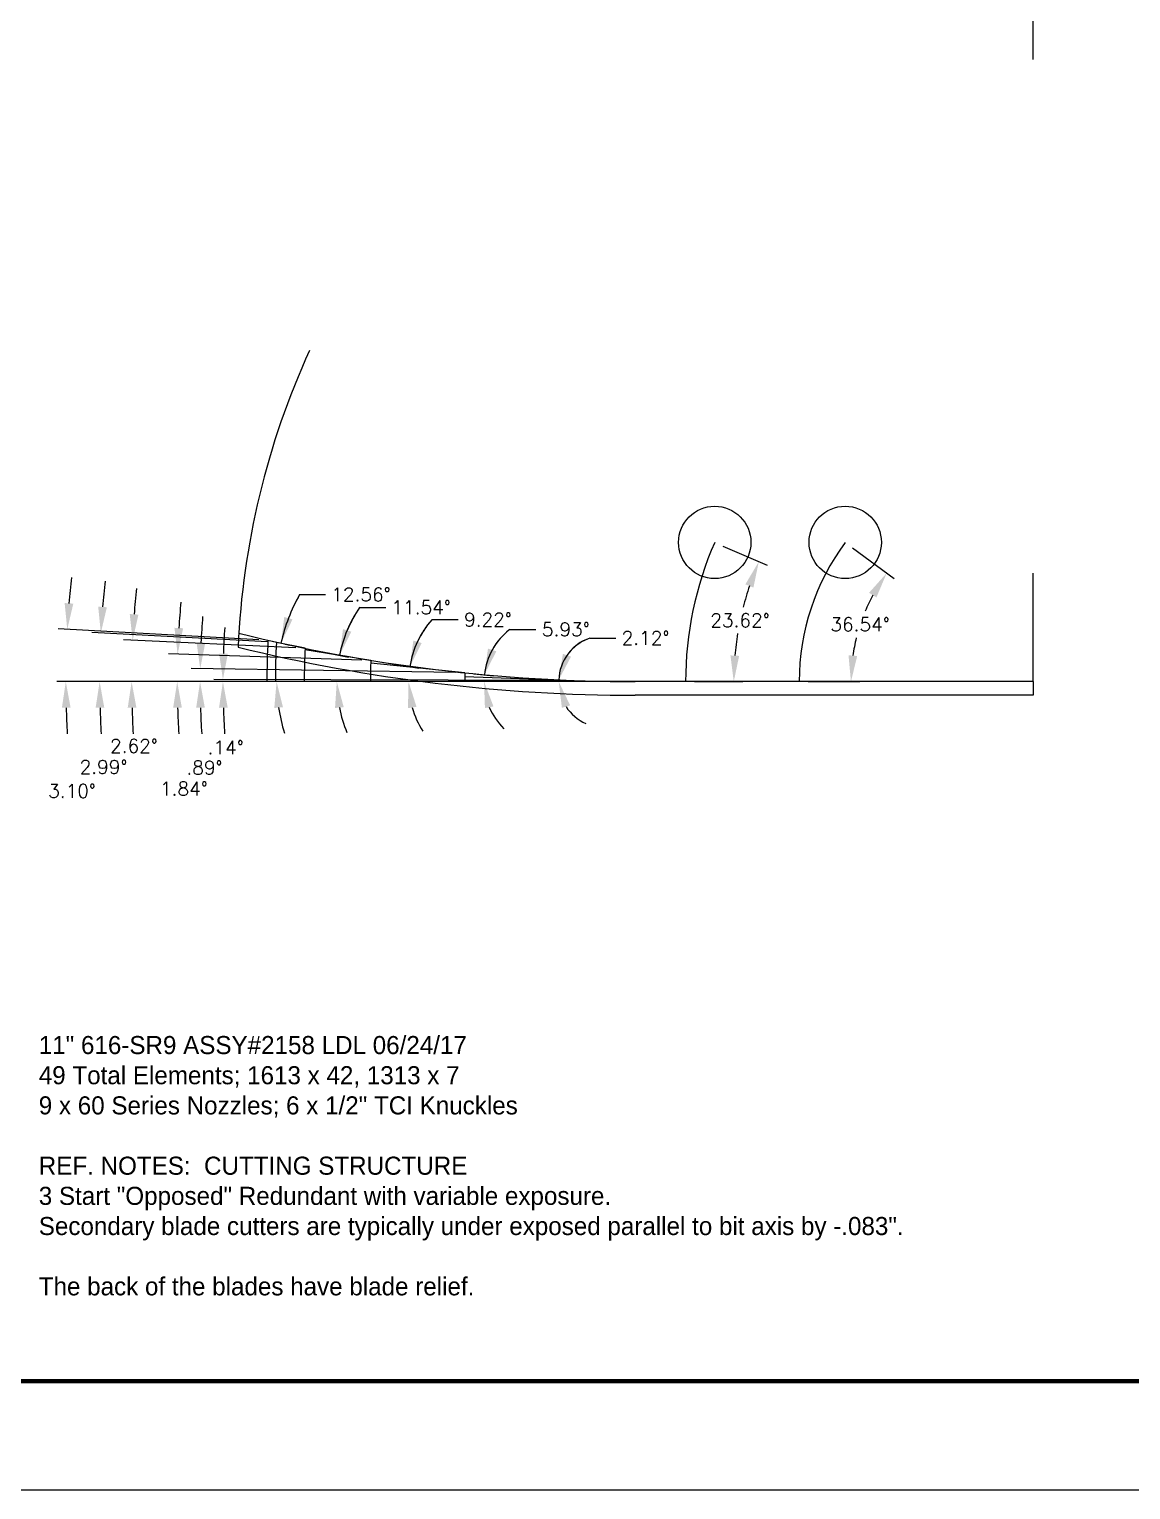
# Model space of a CAD drawing. Extents: x 115.8 to 158.2, y 81.6 to 111.6.
# Drawn here: x 133.79 to 141.41, y 81.57 to 91.66 of the extents above; entities that cross this region are included whole.
import ezdxf
from ezdxf.enums import TextEntityAlignment as Align

# ---------------------------------------------------------------- set-up
doc = ezdxf.new("R2010")
doc.units = 0
doc.header["$MEASUREMENT"] = 0
doc.header["$PDMODE"] = 35
doc.linetypes.add('CENTER2', pattern=[1.125, 0.75, -0.125, 0.125, -0.125])
doc.layers.get('0').update_dxf_attribs({"linetype": 'CONTINUOUS'})
doc.layers.get('Defpoints').update_dxf_attribs({"color": 10, "linetype": 'CONTINUOUS'})
doc.layers.add('Backups', color=7, linetype='CONTINUOUS', true_color=0xa88f73)
for name, color, linetype in [('CLine', 5, 'CENTER2'), ('Dims', 4, 'CONTINUOUS'), ('TEXT', 3, 'CONTINUOUS'), ('Title Block', 7, 'CONTINUOUS')]:
    doc.layers.add(name, color=color, linetype=linetype)
doc.styles.add('RomanD', font='romand.shx', dxfattribs={"width": 0.9})
doc.styles.add('RomanS', font='romans')
doc.dimstyles.get("Standard").update_dxf_attribs({"dimtxt": 0.094, "dimasz": 0.18, "dimexe": 0.0625, "dimexo": 0.0625, "dimgap": 0.045, "dimtad": 0, "dimtih": 1, "dimtoh": 1, "dimdec": 4, "dimzin": 4, "dimdsep": 46, "dimtxsty": 'RomanS', "dimcen": 0.09, "dimazin": 1, "dimtfac": 1, "dimtdec": 4, "dimtofl": 0, "dimtmove": 0, "dimatfit": 1, "dimfxl": 1, "dimtolj": 1, "dimtzin": 0, "dimarcsym": 0})

# ---------------------------------------------------------------- blocks, each defined once
blk = doc.blocks.new('COT_Dblock')
at = {"layer": 'Title Block', "color": 8}
blk.add_lwpolyline([(0, 0), (34, 0), (34, 22), (0, 22)], close=True, dxfattribs=at)
at = {"layer": 'Title Block', "const_width": 0.03}
blk.add_lwpolyline([(33.13, 21.25), (0.87, 21.25), (0.87, 0.75), (33.13, 0.75)], close=True, dxfattribs=at)
at = {"layer": 'Title Block', "color": 1, "style": 'RomanS', "flags": 8}
for tag, p in [('FNAME', (0.62, 3.75)), ('REVDATE', (0.62, 2.25)), ('USER', (0.62, 0.75))]:
    blk.add_attdef(tag, text='', height=0.047, rotation=90, dxfattribs=at).set_placement(p, align=Align.BOTTOM_LEFT)
at = {"layer": 'Title Block', "color": 3, "style": 'RomanS', "flags": 8}
blk.add_attdef('DRAWN', text='', height=0.11, dxfattribs=at).set_placement((28.7, 1.984), align=Align.MIDDLE_CENTER)
for tag, p in [('DDATE', (28.356, 1.672)), ('CHECK', (28.356, 1.406)), ('MATRL', (28.356, 1.149)), ('PDATE', (28.356, 0.883)), ('SCALE', (29.896, 0.855)), ('SHEET', (32.005, 0.855))]:
    blk.add_attdef(tag, text='', height=0.094, dxfattribs=at).set_placement(p, align=Align.MIDDLE_LEFT)
at = {"layer": 'Title Block', "color": 3, "style": 'RomanD', "width": 0.9, "flags": 8}
for tag, height, p in [('TITL1', 0.125, (31.337, 1.684)), ('TITL2', 0.094, (31.337, 1.514)), ('TITL3', 0.094, (31.337, 1.374))]:
    blk.add_attdef(tag, text='', height=height, dxfattribs=at).set_placement(p, align=Align.MIDDLE_CENTER)
at = {"layer": 'Title Block', "color": 3, "style": 'RomanS', "flags": 8}
for tag, p in [('FSCM#', (30.337, 1.121)), ('DWG#', (31.81, 1.121)), ('REV#', (32.97, 1.121))]:
    blk.add_attdef(tag, text='', height=0.094, dxfattribs=at).set_placement(p, align=Align.TOP_CENTER)
blk = doc.blocks.new('*D99')
at = {"layer": 'Defpoints', "color": 0, "transparency": 16777216}
for p in [(135.221, 87.154), (136.805, 87.19), (137.454, 87.158), (137.56, 87.162), (137.983, 87.154)]:
    blk.add_point(p, dxfattribs=at)
at = {"layer": 'Dims', "color": 0, "lineweight": -2, "transparency": 16777216}
blk.add_line((137.668, 87.455), (137.848, 87.455), dxfattribs=at)
for start, end in [(108.9358, 177.8763), (112.1215, 144.9989), (212.8774, 245.7548)]:
    blk.add_arc((137.772, 87.154), 0.318, start, end, dxfattribs=at)
at = {"layer": 'Dims', "color": 0, "transparency": 16777216}
for points in [[(137.539, 87.327), (137.483, 87.346), (137.454, 87.166)], [(137.476, 86.973), (137.533, 86.99), (137.454, 87.154)]]:
    blk.add_solid(points, dxfattribs=at)
at = {"layer": 'Dims', "color": 0, "transparency": 16777216, "insert": (138.054, 87.455), "char_height": 0.094, "attachment_point": 5, "style": 'RomanS'}
blk.add_mtext('\\A1;2.12°', dxfattribs=at)
blk = doc.blocks.new('*D100')
at = {"layer": 'Defpoints', "color": 0, "transparency": 16777216}
for p in [(136.154, 87.282), (136.805, 87.215), (135.221, 87.154), (136.938, 87.17), (137.983, 87.154)]:
    blk.add_point(p, dxfattribs=at)
at = {"layer": 'Dims', "color": 0, "lineweight": -2, "transparency": 16777216}
for p, q in [((137.116, 87.515), (137.296, 87.515)), ((136.867, 87.208), (137.003, 87.194))]:
    blk.add_line(p, q, dxfattribs=at)
for start, end in [(127.3945, 174.0721), (128.3724, 151.2223), (202.8499, 225.6997)]:
    blk.add_arc((137.392, 87.154), 0.454, start, end, dxfattribs=at)
at = {"layer": 'Dims', "color": 0, "transparency": 16777216}
for points in [[(137.023, 87.364), (136.965, 87.382), (136.94, 87.201)], [(136.944, 86.971), (137.003, 86.983), (136.938, 87.154)]]:
    blk.add_solid(points, dxfattribs=at)
at = {"layer": 'Dims', "color": 0, "transparency": 16777216, "insert": (137.503, 87.515), "char_height": 0.094, "attachment_point": 5, "style": 'RomanS'}
blk.add_mtext('\\A1;5.93°', dxfattribs=at)
blk = doc.blocks.new('*D101')
at = {"layer": 'Defpoints', "color": 0, "transparency": 16777216}
for p in [(135.7, 87.375), (136.155, 87.301), (135.221, 87.154), (136.417, 87.189), (137.983, 87.154)]:
    blk.add_point(p, dxfattribs=at)
at = {"layer": 'Dims', "color": 0, "lineweight": -2, "transparency": 16777216}
for p, q in [((136.579, 87.583), (136.759, 87.583)), ((136.217, 87.291), (136.486, 87.247))]:
    blk.add_line(p, q, dxfattribs=at)
for start, end in [(138.4522, 170.7779), (138.7753, 154.7766), (196.0013, 212.0026)]:
    blk.add_arc((137.063, 87.154), 0.647, start, end, dxfattribs=at)
at = {"layer": 'Dims', "color": 0, "transparency": 16777216}
for points in [[(136.507, 87.421), (136.449, 87.438), (136.425, 87.257)], [(136.412, 86.971), (136.471, 86.98), (136.416, 87.154)]]:
    blk.add_solid(points, dxfattribs=at)
at = {"layer": 'Dims', "color": 0, "transparency": 16777216, "insert": (136.965, 87.583), "char_height": 0.094, "attachment_point": 5, "style": 'RomanS'}
blk.add_mtext('\\A1;9.22°', dxfattribs=at)
blk = doc.blocks.new('*D102')
at = {"layer": 'Defpoints', "color": 0, "transparency": 16777216}
for p in [(135.503, 87.425), (135.7, 87.385), (135.922, 87.215), (135.221, 87.154), (137.983, 87.154)]:
    blk.add_point(p, dxfattribs=at)
at = {"layer": 'Dims', "color": 0, "lineweight": -2, "transparency": 16777216}
for p, q in [((136.079, 87.667), (136.259, 87.667)), ((135.762, 87.372), (136, 87.323))]:
    blk.add_line(p, q, dxfattribs=at)
for start, end in [(145.6312, 168.4564), (145.7447, 157.1006), (191.3559, 202.7118)]:
    blk.add_arc((136.83, 87.154), 0.91, start, end, dxfattribs=at)
at = {"layer": 'Dims', "color": 0, "transparency": 16777216}
for points in [[(136.021, 87.499), (135.963, 87.517), (135.939, 87.336)], [(135.908, 86.972), (135.968, 86.978), (135.92, 87.154)]]:
    blk.add_solid(points, dxfattribs=at)
at = {"layer": 'Dims', "color": 0, "transparency": 16777216, "insert": (136.503, 87.667), "char_height": 0.094, "attachment_point": 5, "style": 'RomanS'}
blk.add_mtext('\\A1;11.54°', dxfattribs=at)
blk = doc.blocks.new('*D103')
at = {"layer": 'Defpoints', "color": 0, "transparency": 16777216}
for p in [(135.444, 87.44), (135.503, 87.427), (135.508, 87.243), (135.221, 87.154), (137.983, 87.154)]:
    blk.add_point(p, dxfattribs=at)
at = {"layer": 'Dims', "color": 0, "lineweight": -2, "transparency": 16777216}
for p, q in [((135.663, 87.756), (135.843, 87.756)), ((135.564, 87.413), (135.595, 87.406))]:
    blk.add_line(p, q, dxfattribs=at)
for start, end in [(150.5205, 167.4413), (150.5667, 159.004), (188.4373, 196.8746)]:
    blk.add_arc((136.728, 87.154), 1.223, start, end, dxfattribs=at)
at = {"layer": 'Dims', "color": 0, "transparency": 16777216}
for points in [[(135.614, 87.584), (135.557, 87.601), (135.534, 87.42)], [(135.488, 86.972), (135.548, 86.977), (135.504, 87.154)]]:
    blk.add_solid(points, dxfattribs=at)
at = {"layer": 'Dims', "color": 0, "transparency": 16777216, "insert": (136.087, 87.756), "char_height": 0.094, "attachment_point": 5, "style": 'RomanS'}
blk.add_mtext('\\A1;12.56°', dxfattribs=at)
blk = doc.blocks.new('*D104')
at = {"layer": 'Defpoints', "color": 0, "transparency": 16777216}
for p in [(134.052, 87.395), (135.444, 87.44), (135.437, 87.154), (140.733, 87.154)]:
    blk.add_point(p, dxfattribs=at)
at = {"layer": 'Dims', "color": 0, "lineweight": -2, "transparency": 16777216}
for p, q in [((135.382, 87.443), (133.995, 87.518)), ((135.374, 87.154), (133.985, 87.154))]:
    blk.add_line(p, q, dxfattribs=at)
for start, end in [(173.8185, 175.3612), (181.5427, 183.0853)]:
    blk.add_arc((140.733, 87.154), 6.686, start, end, dxfattribs=at)
at = {"layer": 'Dims', "color": 0, "transparency": 16777216}
for points in [[(134.099, 87.693), (134.039, 87.697), (134.057, 87.515)], [(134.02, 86.973), (134.08, 86.974), (134.047, 87.154)]]:
    blk.add_solid(points, dxfattribs=at)
at = {"layer": 'Dims', "color": 0, "transparency": 16777216, "insert": (134.09, 86.399), "char_height": 0.094, "attachment_point": 5, "style": 'RomanS'}
blk.add_mtext('\\A1;3.10°', dxfattribs=at)
blk = doc.blocks.new('*D105')
at = {"layer": 'Defpoints', "color": 0, "transparency": 16777216}
for p in [(135.503, 87.427), (134.285, 87.378), (135.496, 87.154), (140.733, 87.154)]:
    blk.add_point(p, dxfattribs=at)
at = {"layer": 'Dims', "color": 0, "lineweight": -2, "transparency": 16777216}
for p, q in [((135.44, 87.43), (134.227, 87.493)), ((135.433, 87.154), (134.218, 87.154))]:
    blk.add_line(p, q, dxfattribs=at)
for start, end in [(173.8161, 175.4146), (181.5985, 183.1969)]:
    blk.add_arc((140.733, 87.154), 6.452, start, end, dxfattribs=at)
at = {"layer": 'Dims', "color": 0, "transparency": 16777216}
for points in [[(134.331, 87.668), (134.271, 87.672), (134.289, 87.49)], [(134.253, 86.973), (134.313, 86.974), (134.281, 87.154)]]:
    blk.add_solid(points, dxfattribs=at)
at = {"layer": 'Dims', "color": 0, "transparency": 16777216, "insert": (134.308, 86.564), "char_height": 0.094, "attachment_point": 5, "style": 'RomanS'}
blk.add_mtext('\\A1;2.99°', dxfattribs=at)
blk = doc.blocks.new('*D106')
at = {"layer": 'Defpoints', "color": 0, "transparency": 16777216}
for p in [(134.505, 87.344), (135.7, 87.385), (135.695, 87.154), (140.733, 87.154)]:
    blk.add_point(p, dxfattribs=at)
at = {"layer": 'Dims', "color": 0, "lineweight": -2, "transparency": 16777216}
for p, q in [((135.638, 87.387), (134.446, 87.442)), ((135.633, 87.154), (134.44, 87.154))]:
    blk.add_line(p, q, dxfattribs=at)
for start, end in [(174.0647, 175.7199), (181.6552, 183.3105)]:
    blk.add_arc((140.733, 87.154), 6.231, start, end, dxfattribs=at)
at = {"layer": 'Dims', "color": 0, "transparency": 16777216}
for points in [[(134.549, 87.617), (134.489, 87.621), (134.509, 87.439)], [(134.475, 86.973), (134.535, 86.974), (134.502, 87.154)]]:
    blk.add_solid(points, dxfattribs=at)
at = {"layer": 'Dims', "color": 0, "transparency": 16777216, "insert": (134.518, 86.71), "char_height": 0.094, "attachment_point": 5, "style": 'RomanS'}
blk.add_mtext('\\A1;2.62°', dxfattribs=at)
blk = doc.blocks.new('*D107')
at = {"layer": 'Defpoints', "color": 0, "transparency": 16777216}
for p in [(136.155, 87.301), (134.818, 87.281), (136.153, 87.154), (140.733, 87.154)]:
    blk.add_point(p, dxfattribs=at)
at = {"layer": 'Dims', "color": 0, "lineweight": -2, "transparency": 16777216}
for p, q in [((136.092, 87.303), (134.757, 87.346)), ((136.09, 87.154), (134.754, 87.154))]:
    blk.add_line(p, q, dxfattribs=at)
for start, end in [(174.669, 176.4122), (181.7432, 183.4865)]:
    blk.add_arc((140.733, 87.154), 5.916, start, end, dxfattribs=at)
at = {"layer": 'Dims', "color": 0, "transparency": 16777216}
for points in [[(134.858, 87.523), (134.798, 87.526), (134.82, 87.344)], [(134.789, 86.973), (134.849, 86.974), (134.817, 87.154)]]:
    blk.add_solid(points, dxfattribs=at)
at = {"layer": 'Dims', "color": 0, "transparency": 16777216, "insert": (134.863, 86.414), "char_height": 0.094, "attachment_point": 5, "style": 'RomanS'}
blk.add_mtext('\\A1;1.84°', dxfattribs=at)
blk = doc.blocks.new('*D108')
at = {"layer": 'Defpoints', "color": 0, "transparency": 16777216}
for p in [(134.975, 87.213), (136.805, 87.215), (136.804, 87.154), (140.733, 87.154)]:
    blk.add_point(p, dxfattribs=at)
at = {"layer": 'Dims', "color": 0, "lineweight": -2, "transparency": 16777216}
for p, q in [((136.742, 87.216), (134.913, 87.244)), ((136.742, 87.154), (134.912, 87.154))]:
    blk.add_line(p, q, dxfattribs=at)
for start, end in [(175.528, 177.3192), (181.7912, 183.5824)]:
    blk.add_arc((140.733, 87.154), 5.758, start, end, dxfattribs=at)
at = {"layer": 'Dims', "color": 0, "transparency": 16777216}
for points in [[(135.011, 87.422), (134.951, 87.424), (134.976, 87.243)], [(134.948, 86.973), (135.008, 86.974), (134.975, 87.154)]]:
    blk.add_solid(points, dxfattribs=at)
at = {"layer": 'Dims', "color": 0, "transparency": 16777216, "insert": (135.006, 86.56), "char_height": 0.094, "attachment_point": 5, "style": 'RomanS'}
blk.add_mtext('\\A1;.89°', dxfattribs=at)
blk = doc.blocks.new('*D109')
at = {"layer": 'Defpoints', "color": 0, "transparency": 16777216}
for p in [(135.133, 87.163), (137.56, 87.162), (137.56, 87.154), (140.733, 87.154)]:
    blk.add_point(p, dxfattribs=at)
at = {"layer": 'Dims', "color": 0, "lineweight": -2, "transparency": 16777216}
for p, q in [((137.498, 87.162), (135.071, 87.168)), ((137.498, 87.154), (135.071, 87.154))]:
    blk.add_line(p, q, dxfattribs=at)
for start, end in [(176.1747, 178.0166), (181.8419, 183.6838)]:
    blk.add_arc((140.733, 87.154), 5.6, start, end, dxfattribs=at)
at = {"layer": 'Dims', "color": 0, "transparency": 16777216}
for points in [[(135.167, 87.347), (135.107, 87.348), (135.133, 87.168)], [(135.106, 86.973), (135.166, 86.974), (135.133, 87.154)]]:
    blk.add_solid(points, dxfattribs=at)
at = {"layer": 'Dims', "color": 0, "transparency": 16777216, "insert": (135.152, 86.699), "char_height": 0.094, "attachment_point": 5, "style": 'RomanS'}
blk.add_mtext('\\A1;.14°', dxfattribs=at)
blk = doc.blocks.new('*D110')
at = {"layer": 'Defpoints', "color": 0, "transparency": 16777216}
for p in [(139.434, 88.116), (139.586, 87.673), (139.117, 87.154), (140.733, 87.154)]:
    blk.add_point(p, dxfattribs=at)
at = {"layer": 'Dims', "color": 0, "lineweight": -2, "transparency": 16777216}
for p, q in [((139.485, 88.079), (139.772, 87.866)), ((139.179, 87.154), (139.536, 87.154))]:
    blk.add_line(p, q, dxfattribs=at)
for start, end in [(151.6528, 157.2572), (166.0857, 171.8026)]:
    blk.add_arc((140.733, 87.154), 1.259, start, end, dxfattribs=at)
at = {"layer": 'Dims', "color": 0, "transparency": 16777216}
for points in [[(139.599, 87.768), (139.65, 87.736), (139.721, 87.904)], [(139.517, 87.331), (139.457, 87.336), (139.474, 87.154)]]:
    blk.add_solid(points, dxfattribs=at)
at = {"layer": 'Dims', "color": 0, "transparency": 16777216, "insert": (139.537, 87.549), "char_height": 0.094, "attachment_point": 5, "style": 'RomanS'}
blk.add_mtext('\\A1;36.54°', dxfattribs=at)
blk = doc.blocks.new('*D111')
at = {"layer": 'Defpoints', "color": 0, "transparency": 16777216}
for p in [(138.532, 88.116), (138.741, 87.715), (138.331, 87.154), (140.733, 87.154)]:
    blk.add_point(p, dxfattribs=at)
at = {"layer": 'Dims', "color": 0, "lineweight": -2, "transparency": 16777216}
for p, q in [((138.589, 88.091), (138.894, 87.958)), ((138.393, 87.154), (138.726, 87.154))]:
    blk.add_line(p, q, dxfattribs=at)
for start, end in [(161.364, 165.5737), (170.7803, 175.0148)]:
    blk.add_arc((140.733, 87.154), 2.069, start, end, dxfattribs=at)
at = {"layer": 'Dims', "color": 0, "transparency": 16777216}
for points in [[(138.744, 87.826), (138.8, 87.804), (138.837, 87.983)], [(138.701, 87.332), (138.641, 87.335), (138.664, 87.154)]]:
    blk.add_solid(points, dxfattribs=at)
at = {"layer": 'Dims', "color": 0, "transparency": 16777216, "insert": (138.707, 87.577), "char_height": 0.094, "attachment_point": 5, "style": 'RomanS'}
blk.add_mtext('\\A1;23.62°', dxfattribs=at)

msp = doc.modelspace()

# ---------------------------------------------------------------- linework, layer by layer
at = {"linetype": 'CENTER2'}
msp.add_line((140.73295, 87.15386), (140.73295, 88.02886), dxfattribs=at)
at = {"color": 1}
msp.add_line((140.73295, 87.15386), (137.98295, 87.15386), dxfattribs=at)
for p, q in [((140.73295, 87.15386), (140.73295, 87.06011)), ((140.73295, 87.06011), (137.98295, 87.06011))]:
    msp.add_line(p, q)
for centre, radius, start, end in [((140.73295, 87.15386), 5.5, 155.414321, 177.513414), ((137.98295, 98.56011), 11.5, 256.191348, 270)]:
    msp.add_arc(centre, radius, start, end)
msp.add_arc((137.98295, 98.56011), 11.40625, 256.101289, 270, dxfattribs=at)
at = {"layer": 'Backups'}
for centre in [(138.53209, 88.11636), (139.43431, 88.11636)]:
    msp.add_circle(centre, 0.25, dxfattribs=at)
at = {"layer": 'CLine'}
msp.add_line((140.73295, 91.45231), (140.73295, 100.46156), dxfattribs=at)
at = {"layer": 'Defpoints'}
msp.add_line((137.98295, 87.15386), (135.22108, 87.15386), dxfattribs=at)
at = {"layer": 'TEXT'}
for p, q in [((135.44447, 87.43975), (135.50277, 87.42677)), ((135.70041, 87.38457), (135.50267, 87.42496)), ((135.69999, 87.37516), (136.15496, 87.30129)), ((136.80495, 87.21485), (136.15439, 87.2824)), ((136.80464, 87.18971), (137.56027, 87.16169))]:
    msp.add_line(p, q, dxfattribs=at)
for radius, start in [(2.40212, 156.378808), (1.61643, 143.455464), (5.2962, 176.903859), (5.23729, 177.013019), (5.03782, 177.375124), (4.58036, 178.155458), (3.92847, 179.110406), (3.17268, 179.858524)]:
    msp.add_arc((140.73295, 87.15386), radius, start, 180, dxfattribs=at)

# ---------------------------------------------------------------- block references
at = {"layer": 'Title Block'}
msp.add_blockref('COT_Dblock', (115.78182, 81.57033), dxfattribs=at)

# ---------------------------------------------------------------- texts
at = {"layer": 'TEXT', "insert": (133.86019, 84.70557), "char_height": 0.125, "width": 8.4192095, "attachment_point": 1}
msp.add_mtext('11" 616-SR9 ASSY#2158 LDL 06/24/17\\P49 Total Elements; 1613 x 42, 1313 x 7\\P9 x 60 Series Nozzles; 6 x 1/2" TCI Knuckles\\P\\PREF. NOTES:  CUTTING STRUCTURE\\P3 Start "Opposed" Redundant with variable exposure.  \\PSecondary blade cutters are typically under exposed parallel to bit axis by -.083". \\P\\PThe back of the blades have blade relief.', dxfattribs=at)

# ---------------------------------------------------------------- dimensions: what is measured, and where the dimension line sits
at = {"layer": 'Dims'}
for base, p1, p2, picture, middle in [((138.74121, 87.71549), (138.53209, 88.11636), (138.33083, 87.15386), '*D111', (138.70734, 87.57742)), ((139.58589, 87.67329), (139.43431, 88.11636), (139.11651, 87.15386), '*D110', (139.53725, 87.54865))]:
    dim = msp.add_angular_dim_3p(base=base, center=(140.73295, 87.15386), p1=p1, p2=p2, dimstyle='Standard', dxfattribs=at)
    dim.commit()
    dim.dimension.update_dxf_attribs({"geometry": picture, "text_midpoint": middle})
for base, p1, p2, picture, middle in [((134.0517, 87.39465), (135.44448, 87.43991), (135.43675, 87.15386), '*D104', (134.09016, 86.3986)), ((134.28461, 87.37806), (135.50277, 87.42677), (135.49565, 87.15386), '*D105', (134.30777, 86.56356)), ((134.50495, 87.34413), (135.70041, 87.38457), (135.69512, 87.15386), '*D106', (134.51788, 86.70977)), ((134.81794, 87.28083), (136.15496, 87.30129), (136.15258, 87.15386), '*D107', (134.86307, 86.4136)), ((134.97523, 87.21346), (136.80495, 87.21485), (136.80448, 87.15386), '*D108', (135.00564, 86.55981)), ((135.13343, 87.16307), (137.56027, 87.16169), (137.56026, 87.15386), '*D109', (135.15197, 86.69853))]:
    dim = msp.add_angular_dim_3p(base=base, center=(140.73295, 87.15386), p1=p1, p2=p2, dimstyle='Standard', dxfattribs=at)
    dim.commit()
    dim.dimension.update_dxf_attribs({"geometry": picture, "text_midpoint": middle, "dimtype": 165})
for base, line1, line2, picture, middle in [((135.507663, 87.243167), ((135.444469, 87.439755), (135.502767, 87.426767)), ((137.982946, 87.153857), (135.221078, 87.153857)), '*D103', (136.086986, 87.755929)), ((135.9224, 87.2149), ((135.70041, 87.38457), (135.50267, 87.42496)), ((137.98295, 87.15386), (135.22108, 87.15386)), '*D102', (136.50335, 87.66738)), ((136.41731, 87.18853), ((135.69999, 87.37516), (136.15496, 87.30129)), ((137.98295, 87.15386), (135.22108, 87.15386)), '*D101', (136.96521, 87.58273)), ((136.93829, 87.16952), ((136.80495, 87.21485), (136.15439, 87.2824)), ((137.98295, 87.15386), (135.22108, 87.15386)), '*D100', (137.50259, 87.51483)), ((137.45353, 87.15779), ((136.80464, 87.18971), (137.56027, 87.16169)), ((137.98295, 87.15386), (135.22108, 87.15386)), '*D99', (138.05448, 87.45468))]:
    dim = msp.add_angular_dim_2l(base=base, line1=line1, line2=line2, dimstyle='Standard', dxfattribs=at)
    dim.commit()
    dim.dimension.update_dxf_attribs({"geometry": picture, "text_midpoint": middle})

doc.saveas('drawing.dxf')
